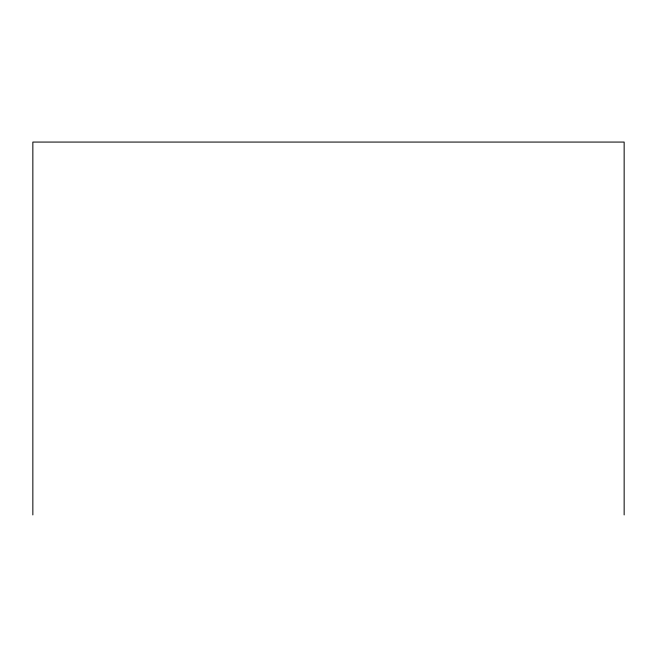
<?xml version="1.0" encoding="UTF-8"?>
<svg xmlns="http://www.w3.org/2000/svg" width="657" height="657" viewBox="0 0 657 657"><rect width="100%" height="100%" fill="white"/><g stroke="black" fill="none" stroke-linecap="round" stroke-linejoin="round"><path stroke-width="0.99" d="M624.15 514.932L624.15 142.068L32.85 142.068L32.85 514.932"/></g></svg>
